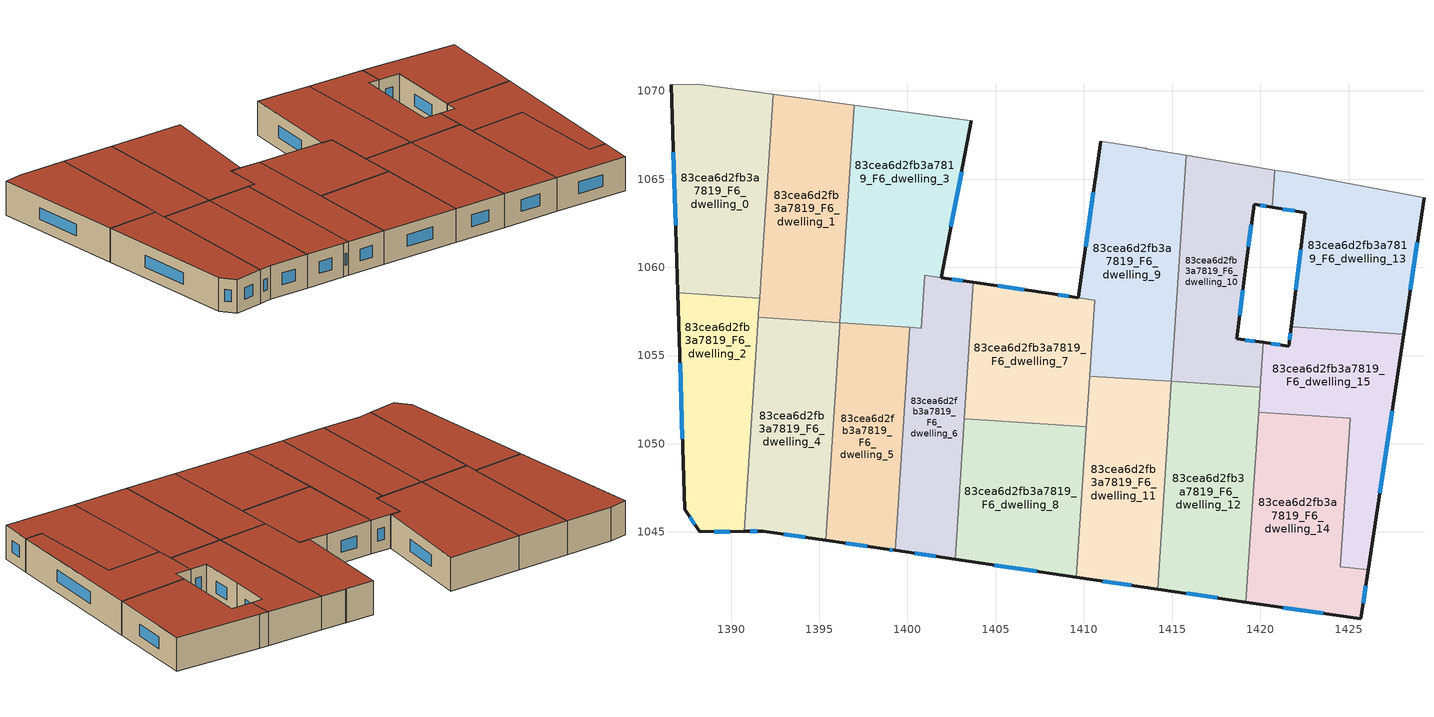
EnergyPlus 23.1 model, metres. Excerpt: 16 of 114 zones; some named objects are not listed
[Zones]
83cea6d2fb3a7819_F6_dwelling_0
 floor to 83cea6d2fb3a7819_F5_dwelling_0 (EU_floor_Construction): 1392.39,1069.82 1391.62,1058.26 1386.98,1058.56 1386.6,1070.34 1388.13,1070.39 z18
 wall outside (EU_wall_Construction): 1386.6,1070.34 1386.98,1058.56 z18:21
 wall adiabatic (EU_wall_Construction): 1392.39,1069.82 1388.13,1070.39 1386.6,1070.34 z18:21
 wall to 83cea6d2fb3a7819_F6_dwelling_1 (EU_wall_Construction): 1391.62,1058.26 1391.68,1059.17 1392.39,1069.82 z18:21
 wall to 83cea6d2fb3a7819_F6_dwelling_2 (EU_wall_Construction): 1386.98,1058.56 1391.62,1058.26 z18:21
 window (EU_Window_Construction): 1386.72,1066.51 1386.86,1062.39 z18.98:20.02
 roof outside (EU_roof_Construction): 1391.62,1058.26 1392.39,1069.82 1388.13,1070.39 1386.6,1070.34 1386.98,1058.56 z21
83cea6d2fb3a7819_F6_dwelling_1
 floor to 83cea6d2fb3a7819_F5_dwelling_1 (EU_floor_Construction): 1396.99,1069.2 1396.17,1056.86 1391.55,1057.16 1391.56,1057.33 1391.62,1058.26 1392.39,1069.82 z18
 wall adiabatic (EU_wall_Construction): 1396.99,1069.2 1392.39,1069.82 z18:21
 wall to 83cea6d2fb3a7819_F6_dwelling_3 (EU_wall_Construction): 1396.17,1056.86 1396.99,1069.2 z18:21
 wall to 83cea6d2fb3a7819_F6_dwelling_4 (EU_wall_Construction): 1391.55,1057.16 1396.17,1056.86 z18:21
 wall to 83cea6d2fb3a7819_F6_dwelling_2 (EU_wall_Construction): 1391.62,1058.26 1391.56,1057.33 1391.55,1057.16 z18:21
 roof outside (EU_roof_Construction): 1396.17,1056.86 1396.99,1069.2 1392.39,1069.82 1391.62,1058.26 1391.56,1057.33 1391.55,1057.16 z21
83cea6d2fb3a7819_F6_dwelling_10
 floor to 83cea6d2fb3a7819_F5_dwelling_10 (EU_floor_Construction): 1420.81,1065.52 1420.67,1063.41 1419.66,1063.57 1419.17,1060.03 1418.68,1055.95 1420.16,1055.74 1419.99,1053.2 1414.96,1053.53 1415.8,1066.35 z18
 wall outside (EU_wall_Construction): 1420.16,1055.74 1418.68,1055.95 1419.17,1060.03 1419.66,1063.57 1420.67,1063.41 z18:21
 wall adiabatic (EU_wall_Construction): 1420.81,1065.52 1415.8,1066.35 z18:21
 wall to 83cea6d2fb3a7819_F6_dwelling_13 (EU_wall_Construction): 1420.67,1063.41 1420.81,1065.52 z18:21
 wall to 83cea6d2fb3a7819_F6_dwelling_9 (EU_wall_Construction): 1415.8,1066.35 1414.95,1053.53 z18:21
 wall to 83cea6d2fb3a7819_F6_dwelling_15 (EU_wall_Construction): 1419.99,1053.2 1420.16,1055.74 z18:21
 wall to 83cea6d2fb3a7819_F6_dwelling_12 (EU_wall_Construction): 1414.96,1053.53 1419.99,1053.2 z18:21
 window (EU_Window_Construction): 1419.99,1063.52 1420.34,1063.46 / 1419.33,1061.18 1419.5,1062.42 / 1418.84,1057.28 1419.01,1058.7 / 1419.68,1055.81 1419.16,1055.88 z18.98:20.02
 roof outside (EU_roof_Construction): 1419.99,1053.2 1420.16,1055.74 1418.68,1055.95 1419.17,1060.03 1419.66,1063.57 1420.67,1063.41 1420.81,1065.52 1415.8,1066.35 1414.95,1053.53 z21
83cea6d2fb3a7819_F6_dwelling_11
 floor to 83cea6d2fb3a7819_F5_dwelling_11 (EU_floor_Construction): 1414.95,1053.53 1414.18,1041.76 1409.57,1042.44 1410.33,1053.84 z18
 wall outside (EU_wall_Construction): 1409.57,1042.44 1414.18,1041.76 z18:21
 wall to 83cea6d2fb3a7819_F6_dwelling_12 (EU_wall_Construction): 1414.18,1041.76 1414.95,1053.53 z18:21
 wall to 83cea6d2fb3a7819_F6_dwelling_8 (EU_wall_Construction): 1410.14,1050.95 1409.57,1042.44 z18:21
 wall to 83cea6d2fb3a7819_F6_dwelling_9 (EU_wall_Construction): 1414.95,1053.53 1410.33,1053.84 z18:21
 wall to 83cea6d2fb3a7819_F6_dwelling_7 (EU_wall_Construction): 1410.33,1053.84 1410.14,1050.95 z18:21
 window (EU_Window_Construction): 1411.07,1042.22 1412.68,1041.98 z18.98:20.02
 roof outside (EU_roof_Construction): 1414.18,1041.76 1414.95,1053.53 1410.33,1053.84 1409.57,1042.44 z21
83cea6d2fb3a7819_F6_dwelling_12
 floor to 83cea6d2fb3a7819_F5_dwelling_12 (EU_floor_Construction): 1419.99,1053.2 1419.19,1041.03 1414.18,1041.76 1414.95,1053.53 z18
 wall outside (EU_wall_Construction): 1414.18,1041.76 1419.19,1041.03 z18:21
 wall to 83cea6d2fb3a7819_F6_dwelling_14 (EU_wall_Construction): 1419.19,1041.03 1419.9,1051.78 z18:21
 wall to 83cea6d2fb3a7819_F6_dwelling_15 (EU_wall_Construction): 1419.9,1051.78 1419.99,1053.2 z18:21
 window (EU_Window_Construction): 1415.8,1041.53 1417.56,1041.27 z18.98:20.02
 roof outside (EU_roof_Construction): 1419.19,1041.03 1419.99,1053.2 1414.95,1053.53 1414.18,1041.76 z21
83cea6d2fb3a7819_F6_dwelling_13
 floor to 83cea6d2fb3a7819_F5_dwelling_13 (EU_floor_Construction): 1429.28,1063.95 1428.12,1056.21 1421.75,1056.63 1422.56,1063.1 1420.67,1063.41 1420.81,1065.52 1421.63,1065.38 z18
 wall outside (EU_wall_Construction): 1428.12,1056.21 1429.28,1063.95 / 1420.67,1063.41 1422.56,1063.1 1421.75,1056.63 z18:21
 wall adiabatic (EU_wall_Construction): 1429.28,1063.95 1421.63,1065.38 1420.81,1065.52 z18:21
 wall to 83cea6d2fb3a7819_F6_dwelling_15 (EU_wall_Construction): 1421.75,1056.63 1428.12,1056.21 z18:21
 window (EU_Window_Construction): 1428.5,1058.73 1428.9,1061.43 / 1422.3,1061 1422.02,1058.74 / 1421.28,1063.31 1421.94,1063.2 z18.98:20.02
 roof outside (EU_roof_Construction): 1428.12,1056.21 1429.28,1063.95 1421.63,1065.38 1420.81,1065.52 1420.67,1063.41 1422.56,1063.1 1421.75,1056.63 z21
83cea6d2fb3a7819_F6_dwelling_14
 floor to 83cea6d2fb3a7819_F5_dwelling_14 (EU_floor_Construction): 1425.09,1051.44 1424.54,1043.02 1426.11,1042.85 1425.7,1040.07 1419.19,1041.03 1419.9,1051.78 z18
 wall outside (EU_wall_Construction): 1419.19,1041.03 1425.7,1040.07 1426.11,1042.85 z18:21
 wall to 83cea6d2fb3a7819_F6_dwelling_15 (EU_wall_Construction): 1426.11,1042.85 1424.54,1043.02 1425.09,1051.44 1419.9,1051.78 z18:21
 window (EU_Window_Construction): 1421.3,1040.72 1423.58,1040.38 / 1425.83,1040.97 1425.98,1041.95 z18.98:20.02
 roof outside (EU_roof_Construction): 1425.7,1040.07 1426.11,1042.85 1424.54,1043.02 1425.09,1051.44 1419.9,1051.78 1419.19,1041.03 z21
83cea6d2fb3a7819_F6_dwelling_15
 floor to 83cea6d2fb3a7819_F5_dwelling_15 (EU_floor_Construction): 1428.12,1056.21 1426.11,1042.85 1424.54,1043.02 1425.09,1051.44 1419.9,1051.78 1420.16,1055.74 1421.62,1055.54 1421.75,1056.63 z18
 wall outside (EU_wall_Construction): 1421.75,1056.63 1421.62,1055.54 1420.16,1055.74 / 1426.12,1042.86 1428.12,1056.21 z18:21
 window (EU_Window_Construction): 1421.14,1055.61 1420.63,1055.68 / 1421.71,1056.28 1421.66,1055.89 / 1426.77,1047.2 1427.47,1051.87 z18.98:20.02
 roof outside (EU_roof_Construction): 1426.11,1042.85 1428.12,1056.21 1421.75,1056.63 1421.62,1055.54 1420.16,1055.74 1419.9,1051.78 1425.09,1051.44 1424.54,1043.02 z21
83cea6d2fb3a7819_F6_dwelling_2
 floor to 83cea6d2fb3a7819_F5_dwelling_2 (EU_floor_Construction): 1391.62,1058.26 1391.56,1057.33 1390.75,1045.04 1388.22,1045 1387.38,1046.29 1386.98,1058.56 z18
 wall outside (EU_wall_Construction): 1386.98,1058.56 1387.38,1046.29 1388.22,1045 1390.75,1045.04 z18:21
 wall to 83cea6d2fb3a7819_F6_dwelling_4 (EU_wall_Construction): 1390.75,1045.04 1391.55,1057.16 z18:21
 window (EU_Window_Construction): 1387.11,1054.57 1387.25,1050.28 / 1389.04,1045.01 1389.93,1045.02 / 1387.65,1045.87 1387.95,1045.42 z18.98:20.02
 roof outside (EU_roof_Construction): 1390.75,1045.04 1391.56,1057.33 1391.62,1058.26 1386.98,1058.56 1387.38,1046.29 1388.22,1045 z21
83cea6d2fb3a7819_F6_dwelling_3
 floor to 83cea6d2fb3a7819_F5_dwelling_3 (EU_floor_Construction): 1403.63,1068.3 1401.91,1059.42 1400.98,1059.56 1400.78,1056.55 1396.18,1056.86 1396.99,1069.2 z18
 wall outside (EU_wall_Construction): 1401.91,1059.42 1403.63,1068.3 z18:21
 wall adiabatic (EU_wall_Construction): 1403.63,1068.3 1396.99,1069.2 z18:21
 wall to 83cea6d2fb3a7819_F6_dwelling_6 (EU_wall_Construction): 1400.13,1056.6 1400.78,1056.55 1400.98,1059.56 1401.91,1059.42 z18:21
 wall to 83cea6d2fb3a7819_F6_dwelling_5 (EU_wall_Construction): 1396.18,1056.86 1400.13,1056.6 z18:21
 window (EU_Window_Construction): 1402.47,1062.31 1403.07,1065.41 z18.98:20.02
 roof outside (EU_roof_Construction): 1400.78,1056.55 1400.98,1059.56 1401.91,1059.42 1403.63,1068.3 1396.99,1069.2 1396.17,1056.86 z21
83cea6d2fb3a7819_F6_dwelling_4
 floor to 83cea6d2fb3a7819_F5_dwelling_4 (EU_floor_Construction): 1396.17,1056.86 1396.16,1056.69 1395.36,1044.53 1391.84,1045.05 1390.75,1045.04 1391.55,1057.16 z18
 wall outside (EU_wall_Construction): 1390.75,1045.04 1391.84,1045.05 1395.36,1044.53 z18:21
 wall to 83cea6d2fb3a7819_F6_dwelling_5 (EU_wall_Construction): 1395.36,1044.53 1396.16,1056.69 1396.17,1056.86 z18:21
 window (EU_Window_Construction): 1392.98,1044.88 1394.21,1044.7 / 1391.1,1045.04 1391.48,1045.05 z18.98:20.02
 roof outside (EU_roof_Construction): 1395.36,1044.53 1396.16,1056.69 1396.17,1056.86 1391.55,1057.16 1390.75,1045.04 1391.84,1045.05 z21
83cea6d2fb3a7819_F6_dwelling_5
 floor to 83cea6d2fb3a7819_F5_dwelling_5 (EU_floor_Construction): 1400.13,1056.6 1399.3,1043.95 1398.85,1044.02 1395.36,1044.53 1396.17,1056.86 z18
 wall outside (EU_wall_Construction): 1395.36,1044.53 1398.85,1044.02 1399.3,1043.95 z18:21
 wall to 83cea6d2fb3a7819_F6_dwelling_6 (EU_wall_Construction): 1399.3,1043.95 1400.13,1056.6 z18:21
 window (EU_Window_Construction): 1399,1044 1399.15,1043.97 / 1396.49,1044.37 1397.72,1044.19 z18.98:20.02
 roof outside (EU_roof_Construction): 1399.3,1043.95 1400.13,1056.6 1396.17,1056.86 1395.36,1044.53 1398.85,1044.02 z21
83cea6d2fb3a7819_F6_dwelling_6
 floor to 83cea6d2fb3a7819_F5_dwelling_6 (EU_floor_Construction): 1403.73,1059.15 1402.7,1043.45 1399.3,1043.95 1400.13,1056.6 1400.78,1056.55 1400.98,1059.56 z18
 wall outside (EU_wall_Construction): 1403.73,1059.15 1401.91,1059.42 / 1399.3,1043.95 1402.7,1043.45 z18:21
 wall to 83cea6d2fb3a7819_F6_dwelling_8 (EU_wall_Construction): 1402.7,1043.45 1403.22,1051.41 z18:21
 wall to 83cea6d2fb3a7819_F6_dwelling_7 (EU_wall_Construction): 1403.22,1051.41 1403.73,1059.15 z18:21
 window (EU_Window_Construction): 1403.14,1059.24 1402.51,1059.33 / 1400.4,1043.79 1401.59,1043.62 z18.98:20.02
 roof outside (EU_roof_Construction): 1402.7,1043.45 1403.73,1059.15 1400.98,1059.56 1400.78,1056.55 1400.13,1056.6 1399.3,1043.95 z21
83cea6d2fb3a7819_F6_dwelling_7
 floor to 83cea6d2fb3a7819_F5_dwelling_7 (EU_floor_Construction): 1410.61,1058.14 1410.14,1050.95 1403.22,1051.41 1403.73,1059.15 1408.02,1058.52 z18
 wall outside (EU_wall_Construction): 1409.67,1058.28 1408.02,1058.52 1403.73,1059.15 z18:21
 wall to 83cea6d2fb3a7819_F6_dwelling_9 (EU_wall_Construction): 1410.33,1053.84 1410.61,1058.14 1409.68,1058.28 z18:21
 wall to 83cea6d2fb3a7819_F6_dwelling_8 (EU_wall_Construction): 1403.22,1051.41 1410.14,1050.95 z18:21
 window (EU_Window_Construction): 1406.63,1058.73 1405.13,1058.95 / 1409.14,1058.36 1408.56,1058.44 z18.98:20.02
 roof outside (EU_roof_Construction): 1410.14,1050.95 1410.61,1058.14 1408.02,1058.52 1403.73,1059.15 1403.22,1051.41 z21
83cea6d2fb3a7819_F6_dwelling_8
 floor to 83cea6d2fb3a7819_F5_dwelling_8 (EU_floor_Construction): 1410.14,1050.95 1409.57,1042.44 1402.7,1043.45 1403.22,1051.41 z18
 wall outside (EU_wall_Construction): 1402.7,1043.45 1409.57,1042.44 z18:21
 window (EU_Window_Construction): 1404.93,1043.12 1407.34,1042.77 z18.98:20.02
 roof outside (EU_roof_Construction): 1409.57,1042.44 1410.14,1050.95 1403.22,1051.41 1402.7,1043.45 z21
83cea6d2fb3a7819_F6_dwelling_9
 floor to 83cea6d2fb3a7819_F5_dwelling_9 (EU_floor_Construction): 1415.8,1066.35 1414.95,1053.53 1410.33,1053.84 1410.61,1058.14 1409.68,1058.28 1410.96,1067.14 1413.5,1066.74 1413.55,1066.73 z18
 wall outside (EU_wall_Construction): 1410.96,1067.14 1409.68,1058.28 z18:21
 wall adiabatic (EU_wall_Construction): 1415.8,1066.35 1413.55,1066.73 1413.5,1066.74 1410.96,1067.14 z18:21
 window (EU_Window_Construction): 1410.54,1064.26 1410.1,1061.16 z18.98:20.02
 roof outside (EU_roof_Construction): 1414.95,1053.53 1415.8,1066.35 1413.55,1066.73 1413.5,1066.74 1410.96,1067.14 1409.68,1058.28 1410.61,1058.14 1410.33,1053.84 z21
[Building]
EU S2 Campaign: North Axis=0; Terrain=City; Solar Distribution=FullExterior
[Site:Location]
Bologna: Latitude=44.5; Longitude=11.25; Time Zone=1; Elevation=37
[SizingPeriod:WeatherFileDays]
AnnualSizingPeriod: Begin Month=1; Begin Day of Month=1; End Month=12; End Day of Month=31; Day of Week for Start Day=Monday; Use Weather File Daylight Saving Period=No; Use Weather File Rain and Snow Indicators=No
[MATERIAL]
EU_InternalMass_Material: Roughness=MediumRough; Thickness=0.1; Conductivity=1; Density=1800; Specific Heat=900; Thermal Absorptance=0.9; Solar Absorptance=0.7; Visible Absorptance=0.7
[MATERIAL:NOMASS] Roughness=MediumRough; Thermal Absorptance=0.9; Solar Absorptance=0.7; Visible Absorptance=0.7
Name | Thermal Resistance
EU_wall_NoMass | 0.905828
EU_roof_NoMass | 0.37593
EU_floor_NoMass | 0.67114
[WINDOWMATERIAL:SIMPLEGLAZINGSYSTEM]
EU_Window_SimpleGlazing: UFactor=4.52486; Solar Heat Gain Coefficient=0.85; Visible Transmittance=0.85
[CONSTRUCTION]
EU_wall_Construction: EU_wall_NoMass
EU_roof_Construction: EU_roof_NoMass
EU_floor_Construction: EU_floor_NoMass
EU_Window_Construction: EU_Window_SimpleGlazing
EU_InternalMass_Construction: EU_InternalMass_Material
[ZONE] Type=1; Multiplier=1; Ceiling Height=autocalculate; Floor Area=autocalculate; Part of Total Floor Area=Yes
Name | Volume
83cea6d2fb3a7819_F6_dwelling_0 | 184.442
83cea6d2fb3a7819_F6_dwelling_1 | 173.925
83cea6d2fb3a7819_F6_dwelling_10 | 161.32
83cea6d2fb3a7819_F6_dwelling_11 | 161.315
83cea6d2fb3a7819_F6_dwelling_12 | 181.75
83cea6d2fb3a7819_F6_dwelling_13 | 171.592
83cea6d2fb3a7819_F6_dwelling_14 | 183.884
83cea6d2fb3a7819_F6_dwelling_15 | 159.271
83cea6d2fb3a7819_F6_dwelling_2 | 158.692
83cea6d2fb3a7819_F6_dwelling_3 | 209.846
83cea6d2fb3a7819_F6_dwelling_4 | 169.292
83cea6d2fb3a7819_F6_dwelling_5 | 149.108
83cea6d2fb3a7819_F6_dwelling_6 | 155.688
83cea6d2fb3a7819_F6_dwelling_7 | 155.539
83cea6d2fb3a7819_F6_dwelling_8 | 171.557
83cea6d2fb3a7819_F6_dwelling_9 | 197.795
[INTERNALMASS] Construction=EU_InternalMass_Construction
Name | Zone or ZoneList | Surface Area
83cea6d2fb3a7819_F6_dwelling_0_EU_InternalMass | 83cea6d2fb3a7819_F6_dwelling_0 | 61.4858
83cea6d2fb3a7819_F6_dwelling_1_EU_InternalMass | 83cea6d2fb3a7819_F6_dwelling_1 | 57.9745
83cea6d2fb3a7819_F6_dwelling_2_EU_InternalMass | 83cea6d2fb3a7819_F6_dwelling_2 | 52.8953
83cea6d2fb3a7819_F6_dwelling_3_EU_InternalMass | 83cea6d2fb3a7819_F6_dwelling_3 | 69.9854
83cea6d2fb3a7819_F6_dwelling_4_EU_InternalMass | 83cea6d2fb3a7819_F6_dwelling_4 | 56.4304
83cea6d2fb3a7819_F6_dwelling_5_EU_InternalMass | 83cea6d2fb3a7819_F6_dwelling_5 | 49.6995
83cea6d2fb3a7819_F6_dwelling_6_EU_InternalMass | 83cea6d2fb3a7819_F6_dwelling_6 | 51.8994
83cea6d2fb3a7819_F6_dwelling_7_EU_InternalMass | 83cea6d2fb3a7819_F6_dwelling_7 | 51.8458
83cea6d2fb3a7819_F6_dwelling_8_EU_InternalMass | 83cea6d2fb3a7819_F6_dwelling_8 | 57.1864
83cea6d2fb3a7819_F6_dwelling_9_EU_InternalMass | 83cea6d2fb3a7819_F6_dwelling_9 | 65.9308
83cea6d2fb3a7819_F6_dwelling_10_EU_InternalMass | 83cea6d2fb3a7819_F6_dwelling_10 | 53.8096
83cea6d2fb3a7819_F6_dwelling_11_EU_InternalMass | 83cea6d2fb3a7819_F6_dwelling_11 | 53.8066
83cea6d2fb3a7819_F6_dwelling_12_EU_InternalMass | 83cea6d2fb3a7819_F6_dwelling_12 | 60.5833
83cea6d2fb3a7819_F6_dwelling_13_EU_InternalMass | 83cea6d2fb3a7819_F6_dwelling_13 | 57.1973
83cea6d2fb3a7819_F6_dwelling_14_EU_InternalMass | 83cea6d2fb3a7819_F6_dwelling_14 | 61.2943
83cea6d2fb3a7819_F6_dwelling_15_EU_InternalMass | 83cea6d2fb3a7819_F6_dwelling_15 | 53.0928
[OTHEREQUIPMENT] Fuel Type=Electricity; Design Level Calculation Method=Watts/Area; Power per Zone Floor Area=1; Fraction Latent=0; Fraction Radiant=0; Fraction Lost=0; Carbon Dioxide Generation Rate=0; EndUse Subcategory=EU_Step8_InternalGains
Name | Zone or ZoneList or Space or SpaceList | Schedule
EU_Step8_InternalGain_83cea6d2fb3a7819_F6_dwelling_0_f000 | 83cea6d2fb3a7819_F6_dwelling_0 | EU_Step8_GainSchedule_83cea6d2fb3a7819_F6_dwelling_0_f000
EU_Step8_InternalGain_83cea6d2fb3a7819_F6_dwelling_1_f000 | 83cea6d2fb3a7819_F6_dwelling_1 | EU_Step8_GainSchedule_83cea6d2fb3a7819_F6_dwelling_1_f000
EU_Step8_InternalGain_83cea6d2fb3a7819_F6_dwelling_2_f000 | 83cea6d2fb3a7819_F6_dwelling_2 | EU_Step8_GainSchedule_83cea6d2fb3a7819_F6_dwelling_2_f000
EU_Step8_InternalGain_83cea6d2fb3a7819_F6_dwelling_3_f000 | 83cea6d2fb3a7819_F6_dwelling_3 | EU_Step8_GainSchedule_83cea6d2fb3a7819_F6_dwelling_3_f000
EU_Step8_InternalGain_83cea6d2fb3a7819_F6_dwelling_4_f000 | 83cea6d2fb3a7819_F6_dwelling_4 | EU_Step8_GainSchedule_83cea6d2fb3a7819_F6_dwelling_4_f000
EU_Step8_InternalGain_83cea6d2fb3a7819_F6_dwelling_5_f000 | 83cea6d2fb3a7819_F6_dwelling_5 | EU_Step8_GainSchedule_83cea6d2fb3a7819_F6_dwelling_5_f000
EU_Step8_InternalGain_83cea6d2fb3a7819_F6_dwelling_6_f000 | 83cea6d2fb3a7819_F6_dwelling_6 | EU_Step8_GainSchedule_83cea6d2fb3a7819_F6_dwelling_6_f000
EU_Step8_InternalGain_83cea6d2fb3a7819_F6_dwelling_7_f000 | 83cea6d2fb3a7819_F6_dwelling_7 | EU_Step8_GainSchedule_83cea6d2fb3a7819_F6_dwelling_7_f000
EU_Step8_InternalGain_83cea6d2fb3a7819_F6_dwelling_8_f000 | 83cea6d2fb3a7819_F6_dwelling_8 | EU_Step8_GainSchedule_83cea6d2fb3a7819_F6_dwelling_8_f000
EU_Step8_InternalGain_83cea6d2fb3a7819_F6_dwelling_9_f000 | 83cea6d2fb3a7819_F6_dwelling_9 | EU_Step8_GainSchedule_83cea6d2fb3a7819_F6_dwelling_9_f000
EU_Step8_InternalGain_83cea6d2fb3a7819_F6_dwelling_10_f000 | 83cea6d2fb3a7819_F6_dwelling_10 | EU_Step8_GainSchedule_83cea6d2fb3a7819_F6_dwelling_10_f000
EU_Step8_InternalGain_83cea6d2fb3a7819_F6_dwelling_11_f000 | 83cea6d2fb3a7819_F6_dwelling_11 | EU_Step8_GainSchedule_83cea6d2fb3a7819_F6_dwelling_11_f000
EU_Step8_InternalGain_83cea6d2fb3a7819_F6_dwelling_12_f000 | 83cea6d2fb3a7819_F6_dwelling_12 | EU_Step8_GainSchedule_83cea6d2fb3a7819_F6_dwelling_12_f000
EU_Step8_InternalGain_83cea6d2fb3a7819_F6_dwelling_13_f000 | 83cea6d2fb3a7819_F6_dwelling_13 | EU_Step8_GainSchedule_83cea6d2fb3a7819_F6_dwelling_13_f000
EU_Step8_InternalGain_83cea6d2fb3a7819_F6_dwelling_14_f000 | 83cea6d2fb3a7819_F6_dwelling_14 | EU_Step8_GainSchedule_83cea6d2fb3a7819_F6_dwelling_14_f000
EU_Step8_InternalGain_83cea6d2fb3a7819_F6_dwelling_15_f000 | 83cea6d2fb3a7819_F6_dwelling_15 | EU_Step8_GainSchedule_83cea6d2fb3a7819_F6_dwelling_15_f000
[ZONEVENTILATION:DESIGNFLOWRATE] Schedule=EU_AlwaysOn; Design Flow Rate Calculation Method=AirChanges/Hour; Air Changes per Hour=0.73129; Ventilation Type=Natural; Fan Pressure Rise=0; Fan Total Efficiency=1; Constant Term Coefficient=1; Temperature Term Coefficient=0; Velocity Term Coefficient=0; Velocity Squared Term Coefficient=0; Minimum Indoor Temperature=-100; Maximum Indoor Temperature=100; Delta Temperature=-100; Minimum Outdoor Temperature=-100; Maximum Outdoor Temperature=100; Maximum Wind Speed=40
Name | Zone or ZoneList or Space or SpaceList
EU_ConstantAir_83cea6d2fb3a7819_F6_dwelling_0 | 83cea6d2fb3a7819_F6_dwelling_0
EU_ConstantAir_83cea6d2fb3a7819_F6_dwelling_1 | 83cea6d2fb3a7819_F6_dwelling_1
EU_ConstantAir_83cea6d2fb3a7819_F6_dwelling_2 | 83cea6d2fb3a7819_F6_dwelling_2
EU_ConstantAir_83cea6d2fb3a7819_F6_dwelling_3 | 83cea6d2fb3a7819_F6_dwelling_3
EU_ConstantAir_83cea6d2fb3a7819_F6_dwelling_4 | 83cea6d2fb3a7819_F6_dwelling_4
EU_ConstantAir_83cea6d2fb3a7819_F6_dwelling_5 | 83cea6d2fb3a7819_F6_dwelling_5
EU_ConstantAir_83cea6d2fb3a7819_F6_dwelling_6 | 83cea6d2fb3a7819_F6_dwelling_6
EU_ConstantAir_83cea6d2fb3a7819_F6_dwelling_7 | 83cea6d2fb3a7819_F6_dwelling_7
EU_ConstantAir_83cea6d2fb3a7819_F6_dwelling_8 | 83cea6d2fb3a7819_F6_dwelling_8
EU_ConstantAir_83cea6d2fb3a7819_F6_dwelling_9 | 83cea6d2fb3a7819_F6_dwelling_9
EU_ConstantAir_83cea6d2fb3a7819_F6_dwelling_10 | 83cea6d2fb3a7819_F6_dwelling_10
EU_ConstantAir_83cea6d2fb3a7819_F6_dwelling_11 | 83cea6d2fb3a7819_F6_dwelling_11
EU_ConstantAir_83cea6d2fb3a7819_F6_dwelling_12 | 83cea6d2fb3a7819_F6_dwelling_12
EU_ConstantAir_83cea6d2fb3a7819_F6_dwelling_13 | 83cea6d2fb3a7819_F6_dwelling_13
EU_ConstantAir_83cea6d2fb3a7819_F6_dwelling_14 | 83cea6d2fb3a7819_F6_dwelling_14
EU_ConstantAir_83cea6d2fb3a7819_F6_dwelling_15 | 83cea6d2fb3a7819_F6_dwelling_15
[HVACTEMPLATE:ZONE:IDEALLOADSAIRSYSTEM] System Availability Schedule=EU_AlwaysOn; Maximum Heating Supply Air Temperature=50; Minimum Cooling Supply Air Temperature=13; Maximum Heating Supply Air Humidity Ratio=0.0156; Minimum Cooling Supply Air Humidity Ratio=0.0077; Heating Limit=NoLimit; Cooling Limit=NoLimit; Heating Availability Schedule=EU_AlwaysOn; Cooling Availability Schedule=EU_CoolingOff; Dehumidification Control Type=ConstantSensibleHeatRatio; Cooling Sensible Heat Ratio=0.7; Dehumidification Setpoint=60; Humidification Control Type=None; Humidification Setpoint=30; Outdoor Air Method=None; Outdoor Air Flow Rate per Person=0.00944; Outdoor Air Flow Rate per Zone Floor Area=0; Outdoor Air Flow Rate per Zone=0; Demand Controlled Ventilation Type=None; Outdoor Air Economizer Type=NoEconomizer; Heat Recovery Type=None; Sensible Heat Recovery Effectiveness=0.7; Latent Heat Recovery Effectiveness=0.65
Name | Template Thermostat
83cea6d2fb3a7819_F6_dwelling_0 | EU_HeatOnly_83cea6d2fb3a7819_F6_dwelling_0
83cea6d2fb3a7819_F6_dwelling_1 | EU_HeatOnly_83cea6d2fb3a7819_F6_dwelling_1
83cea6d2fb3a7819_F6_dwelling_2 | EU_HeatOnly_83cea6d2fb3a7819_F6_dwelling_2
83cea6d2fb3a7819_F6_dwelling_3 | EU_HeatOnly_83cea6d2fb3a7819_F6_dwelling_3
83cea6d2fb3a7819_F6_dwelling_4 | EU_HeatOnly_83cea6d2fb3a7819_F6_dwelling_4
83cea6d2fb3a7819_F6_dwelling_5 | EU_HeatOnly_83cea6d2fb3a7819_F6_dwelling_5
83cea6d2fb3a7819_F6_dwelling_6 | EU_HeatOnly_83cea6d2fb3a7819_F6_dwelling_6
83cea6d2fb3a7819_F6_dwelling_7 | EU_HeatOnly_83cea6d2fb3a7819_F6_dwelling_7
83cea6d2fb3a7819_F6_dwelling_8 | EU_HeatOnly_83cea6d2fb3a7819_F6_dwelling_8
83cea6d2fb3a7819_F6_dwelling_9 | EU_HeatOnly_83cea6d2fb3a7819_F6_dwelling_9
83cea6d2fb3a7819_F6_dwelling_10 | EU_HeatOnly_83cea6d2fb3a7819_F6_dwelling_10
83cea6d2fb3a7819_F6_dwelling_11 | EU_HeatOnly_83cea6d2fb3a7819_F6_dwelling_11
83cea6d2fb3a7819_F6_dwelling_12 | EU_HeatOnly_83cea6d2fb3a7819_F6_dwelling_12
83cea6d2fb3a7819_F6_dwelling_13 | EU_HeatOnly_83cea6d2fb3a7819_F6_dwelling_13
83cea6d2fb3a7819_F6_dwelling_14 | EU_HeatOnly_83cea6d2fb3a7819_F6_dwelling_14
83cea6d2fb3a7819_F6_dwelling_15 | EU_HeatOnly_83cea6d2fb3a7819_F6_dwelling_15
[SIZING:ZONE] Zone Cooling Design Supply Air Temperature Input Method=SupplyAirTemperature; Zone Cooling Design Supply Air Temperature=13; Zone Heating Design Supply Air Temperature Input Method=SupplyAirTemperature; Zone Heating Design Supply Air Temperature=50; Zone Cooling Design Supply Air Humidity Ratio=0.008; Zone Heating Design Supply Air Humidity Ratio=0.008; Cooling Design Air Flow Method=DesignDay; Cooling Design Air Flow Rate=0; Cooling Minimum Air Flow per Zone Floor Area=0.000762; Cooling Minimum Air Flow=0; Cooling Minimum Air Flow Fraction=0.2; Heating Design Air Flow Method=DesignDay; Heating Design Air Flow Rate=0; Heating Maximum Air Flow per Zone Floor Area=0.002032; Heating Maximum Air Flow=0.141576; Heating Maximum Air Flow Fraction=0.3; Account for Dedicated Outdoor Air System=No; Dedicated Outdoor Air System Control Strategy=NeutralSupplyAir; Dedicated Outdoor Air Low Setpoint Temperature for Design=autosize; Dedicated Outdoor Air High Setpoint Temperature for Design=autosize; Zone Load Sizing Method=Sensible Load Only No Latent Load; Zone Latent Cooling Design Supply Air Humidity Ratio Input Method=HumidityRatioDifference; Zone Cooling Design Supply Air Humidity Ratio Difference=0.005; Zone Latent Heating Design Supply Air Humidity Ratio Input Method=HumidityRatioDifference; Zone Humidification Design Supply Air Humidity Ratio Difference=0.005
83cea6d2fb3a7819_F6_dwelling_0; 83cea6d2fb3a7819_F6_dwelling_1; 83cea6d2fb3a7819_F6_dwelling_2; 83cea6d2fb3a7819_F6_dwelling_3; 83cea6d2fb3a7819_F6_dwelling_4; 83cea6d2fb3a7819_F6_dwelling_5; 83cea6d2fb3a7819_F6_dwelling_6; 83cea6d2fb3a7819_F6_dwelling_7; 83cea6d2fb3a7819_F6_dwelling_8; 83cea6d2fb3a7819_F6_dwelling_9; 83cea6d2fb3a7819_F6_dwelling_10; 83cea6d2fb3a7819_F6_dwelling_11; 83cea6d2fb3a7819_F6_dwelling_12; 83cea6d2fb3a7819_F6_dwelling_13; 83cea6d2fb3a7819_F6_dwelling_14; 83cea6d2fb3a7819_F6_dwelling_15
[SCHEDULE:CONSTANT]
Name | Hourly Value
EU_AlwaysOn | 1
EU_CoolingOff | 0
[SCHEDULE:FILE] Column Number=1; Rows to Skip at Top=0; Number of Hours of Data=8760; Column Separator=Comma; Interpolate to Timestep=No; Minutes per Item=60; Adjust Schedule for Daylight Savings=Yes
Name | File
EU_Step8_GainSchedule_83cea6d2fb3a7819_F6_dwelling_0_f000 | ../../schedules/83cea6d2fb3a7819/83cea6d2fb3a7819_F6_dwelling_0_f000_gain.csv
EU_Step8_GainSchedule_83cea6d2fb3a7819_F6_dwelling_1_f000 | ../../schedules/83cea6d2fb3a7819/83cea6d2fb3a7819_F6_dwelling_1_f000_gain.csv
EU_Step8_GainSchedule_83cea6d2fb3a7819_F6_dwelling_2_f000 | ../../schedules/83cea6d2fb3a7819/83cea6d2fb3a7819_F6_dwelling_2_f000_gain.csv
EU_Step8_GainSchedule_83cea6d2fb3a7819_F6_dwelling_3_f000 | ../../schedules/83cea6d2fb3a7819/83cea6d2fb3a7819_F6_dwelling_3_f000_gain.csv
EU_Step8_GainSchedule_83cea6d2fb3a7819_F6_dwelling_4_f000 | ../../schedules/83cea6d2fb3a7819/83cea6d2fb3a7819_F6_dwelling_4_f000_gain.csv
EU_Step8_GainSchedule_83cea6d2fb3a7819_F6_dwelling_5_f000 | ../../schedules/83cea6d2fb3a7819/83cea6d2fb3a7819_F6_dwelling_5_f000_gain.csv
EU_Step8_GainSchedule_83cea6d2fb3a7819_F6_dwelling_6_f000 | ../../schedules/83cea6d2fb3a7819/83cea6d2fb3a7819_F6_dwelling_6_f000_gain.csv
EU_Step8_GainSchedule_83cea6d2fb3a7819_F6_dwelling_7_f000 | ../../schedules/83cea6d2fb3a7819/83cea6d2fb3a7819_F6_dwelling_7_f000_gain.csv
EU_Step8_GainSchedule_83cea6d2fb3a7819_F6_dwelling_8_f000 | ../../schedules/83cea6d2fb3a7819/83cea6d2fb3a7819_F6_dwelling_8_f000_gain.csv
EU_Step8_GainSchedule_83cea6d2fb3a7819_F6_dwelling_9_f000 | ../../schedules/83cea6d2fb3a7819/83cea6d2fb3a7819_F6_dwelling_9_f000_gain.csv
EU_Step8_GainSchedule_83cea6d2fb3a7819_F6_dwelling_10_f000 | ../../schedules/83cea6d2fb3a7819/83cea6d2fb3a7819_F6_dwelling_10_f000_gain.csv
EU_Step8_GainSchedule_83cea6d2fb3a7819_F6_dwelling_11_f000 | ../../schedules/83cea6d2fb3a7819/83cea6d2fb3a7819_F6_dwelling_11_f000_gain.csv
EU_Step8_GainSchedule_83cea6d2fb3a7819_F6_dwelling_12_f000 | ../../schedules/83cea6d2fb3a7819/83cea6d2fb3a7819_F6_dwelling_12_f000_gain.csv
EU_Step8_GainSchedule_83cea6d2fb3a7819_F6_dwelling_13_f000 | ../../schedules/83cea6d2fb3a7819/83cea6d2fb3a7819_F6_dwelling_13_f000_gain.csv
EU_Step8_GainSchedule_83cea6d2fb3a7819_F6_dwelling_14_f000 | ../../schedules/83cea6d2fb3a7819/83cea6d2fb3a7819_F6_dwelling_14_f000_gain.csv
EU_Step8_GainSchedule_83cea6d2fb3a7819_F6_dwelling_15_f000 | ../../schedules/83cea6d2fb3a7819/83cea6d2fb3a7819_F6_dwelling_15_f000_gain.csv
